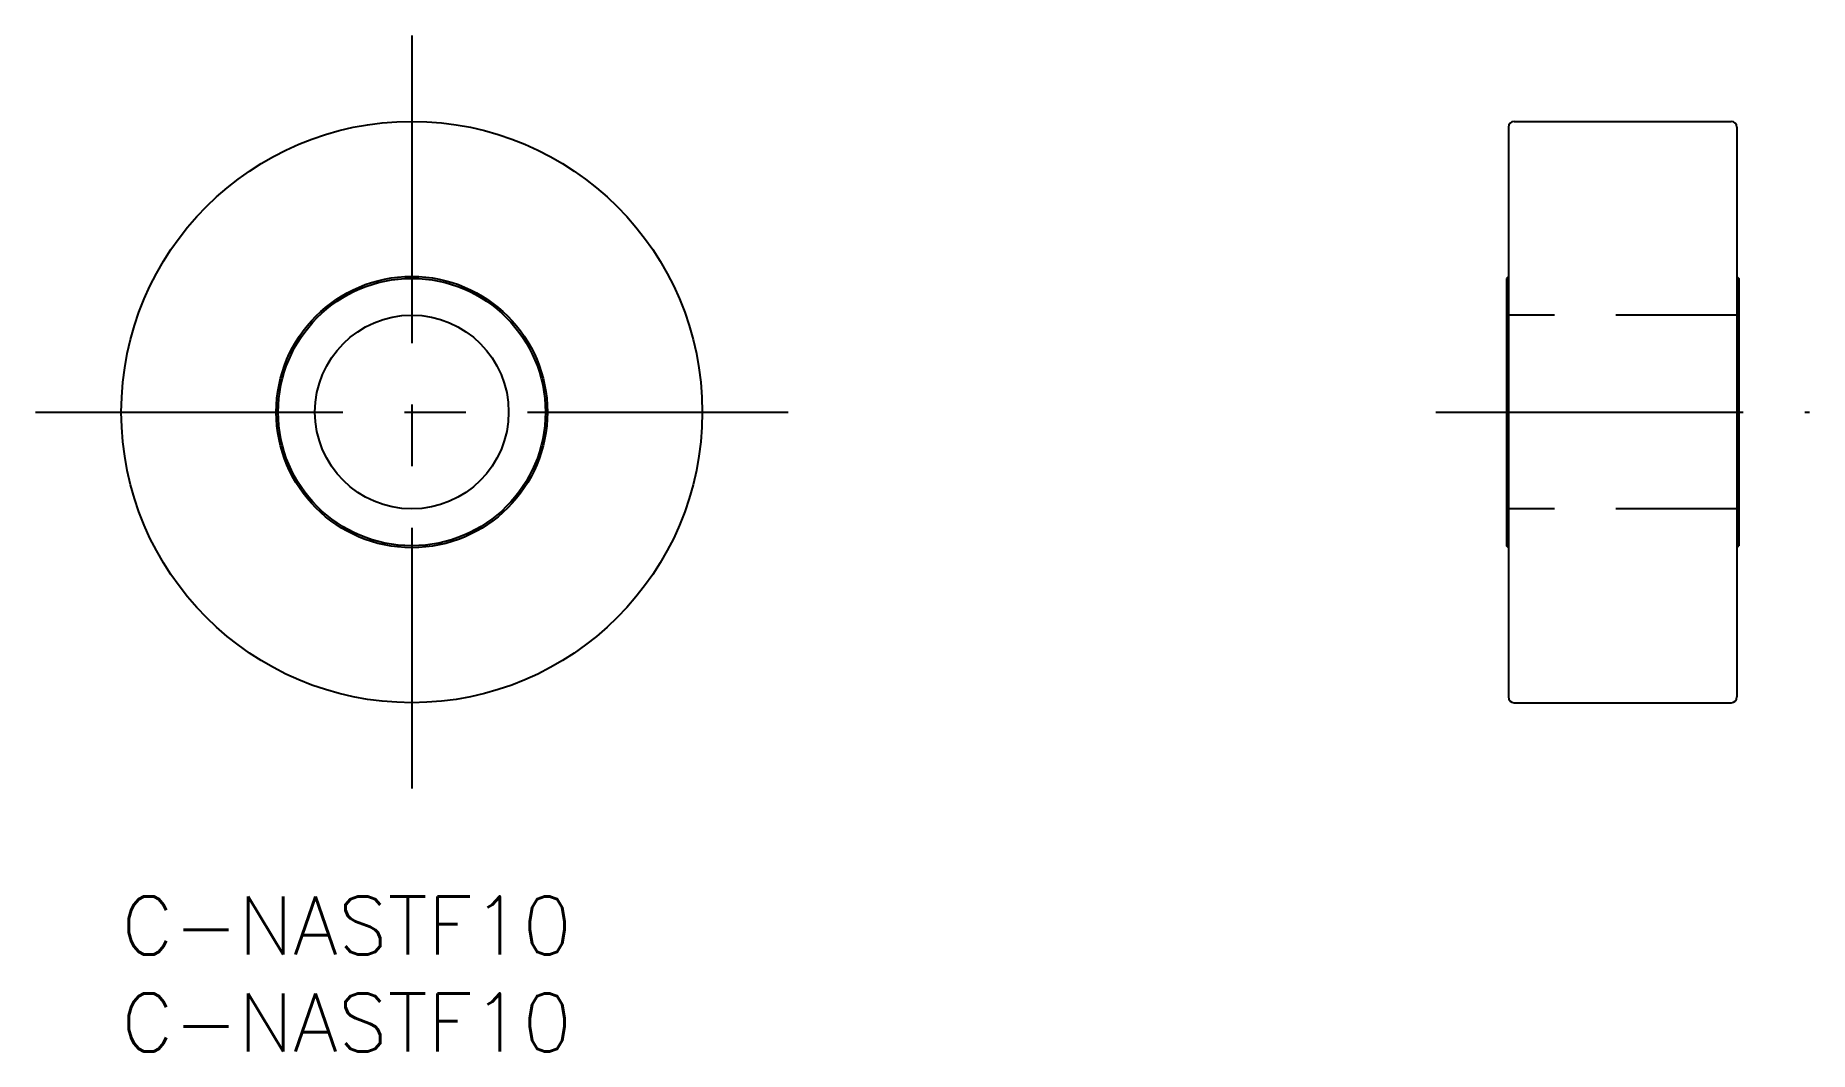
# Model space of a CAD drawing. Extents: x -4.4 to 87.2, y -8 to 44.4.
import ezdxf

# ---------------------------------------------------------------- set-up
doc = ezdxf.new("R2010")
doc.units = 0
doc.header["$LTSCALE"] = 0.5
doc.linetypes.add('CENTER', pattern=[50.8, 31.75, -6.35, 6.35, -6.35])
doc.linetypes.add('DASHED', pattern=[19.05, 12.7, -6.35])
for name, color, linetype in [('MSM_CENTER', 1, 'CENTER'), ('MSM_CONTINUOUS', 7, 'CONTINUOUS'), ('MSM_DASHED', 4, 'DASHED'), ('MSM_PART_NUMBER', 7, 'CONTINUOUS')]:
    doc.layers.add(name, color=color, linetype=linetype)
doc.styles.get("Standard").update_dxf_attribs({"font": 'txt.shx', "height": 3, "bigfont": 'bigfont.shx'})

# ---------------------------------------------------------------- blocks, each defined once
blk = doc.blocks.new('*U13')
at = {"layer": 'MSM_PART_NUMBER'}
blk.add_text('C-NASTF10', height=3, dxfattribs=at).set_placement((0, -3))
blk = doc.blocks.new('*U14')
at = {"layer": 'MSM_PART_NUMBER'}
blk.add_text('C-NASTF10', height=3, dxfattribs=at).set_placement((0, -8))

msp = doc.modelspace()

# ---------------------------------------------------------------- linework, layer by layer
at = {"layer": 'MSM_CENTER'}
for p, q in [((15, 44.433), (15, 5.567)), ((-4.433, 25), (34.433, 25)), ((67.874, 25), (87.171, 25))]:
    msp.add_line(p, q, dxfattribs=at)
at = {"layer": 'MSM_CONTINUOUS'}
for p, q in [((71.622, 39.7), (71.622, 10.3)), ((71.922, 40), (83.122, 40)), ((83.422, 39.7), (83.422, 10.3)), ((71.622, 32), (71.522, 31.9)), ((71.522, 31.9), (71.522, 18.1)), ((83.422, 32), (83.522, 31.9)), ((83.522, 31.9), (83.522, 18.1)), ((71.622, 18), (71.522, 18.1)), ((83.422, 18), (83.522, 18.1)), ((71.922, 10), (83.122, 10))]:
    msp.add_line(p, q, dxfattribs=at)
for radius in [15, 7, 6.9, 5]:
    msp.add_circle((15, 25), radius, dxfattribs=at)
for centre, start, end in [((71.922, 39.7), 90, 180), ((83.122, 39.7), 0, 90), ((71.922, 10.3), 180, 270), ((83.122, 10.3), 270, 360)]:
    msp.add_arc(centre, 0.3, start, end, dxfattribs=at)
at = {"layer": 'MSM_DASHED'}
for p, q in [((83.522, 30), (71.522, 30)), ((83.522, 20), (71.522, 20))]:
    msp.add_line(p, q, dxfattribs=at)

# ---------------------------------------------------------------- block references
at = {"layer": 'MSM_CONTINUOUS'}
for name in ['*U13', '*U14']:
    msp.add_blockref(name, (0, 0), dxfattribs=at)

doc.saveas('drawing.dxf')
